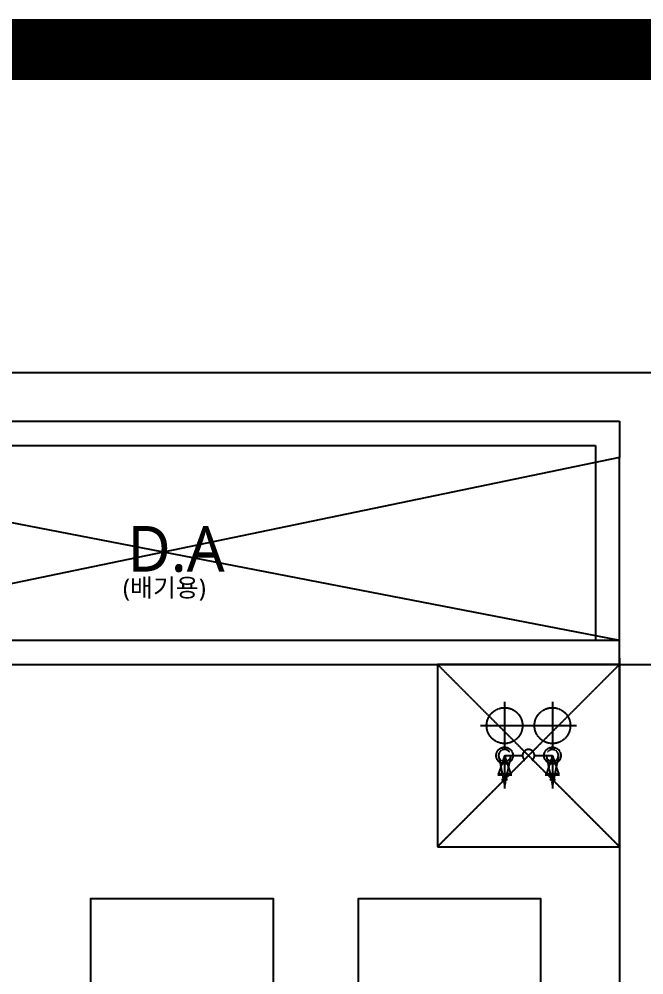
# Model space of a CAD drawing. Header units: millimetres. Extents: x -38475 to 94728, y -31127 to 90245.
# Drawn here: x 47583 to 52724, y 64141 to 72002 of the extents above; entities that cross this region are included whole.
import ezdxf
from ezdxf.enums import TextEntityAlignment as Align

# ---------------------------------------------------------------- set-up
doc = ezdxf.new("R2010")
doc.units = ezdxf.units.MM
doc.linetypes.add('HIDDEN', pattern=[9.525, 6.35, -3.175])
doc.linetypes.add('xr_plan$0$CENTER2', pattern=[1.125, 0.75, -0.125, 0.125, -0.125])
doc.layers.add('e-plan', color=9, linetype='Continuous')
doc.layers.add('구역', color=5, linetype='Continuous')
doc.styles.add('xr_plan$0$USUN', font='malgun_0.ttf')

# ---------------------------------------------------------------- blocks, each defined once
blk = doc.blocks.new('Xref-지하2층')
at = {"layer": 'e-plan', "linetype": 'Continuous'}
for p, q in [((-14450, 81000), (96100, 81000)), ((48800, 80600), (56050, 80600)), ((48800, 78800), (56050, 78800)), ((56050, 78650), (56050, 72275)), ((48800, 78600), (56050, 78600))]:
    blk.add_line(p, q, dxfattribs=at)
at = {"layer": 'e-plan'}
for p, q in [((48800, 80400), (55850, 80400)), ((55850, 80400), (55850, 78800)), ((56050, 80300), (48800, 78800)), ((56050, 78600), (56050, 80300)), ((48800, 80200), (56050, 78800)), ((56050, 78600), (84200, 78600))]:
    blk.add_line(p, q, dxfattribs=at)
at = {"layer": 'e-plan', "linetype": 'xr_plan$0$CENTER2'}
for p, q in [((56050, 78600), (54550, 77100)), ((54550, 78600), (56050, 77100)), ((55103.1, 78292.9), (55103.1, 77899.2)), ((55496.9, 78292.9), (55496.9, 77899.2)), ((54906.3, 78096.1), (55693.7, 78096.1)), ((55103.1, 77850), (55053.9, 77702.4)), ((55054.7, 77841.4), (55103.1, 77603.9)), ((55103.1, 77850), (55250.8, 77850)), ((55103.1, 77850), (55103.1, 77579.3)), ((55103.1, 77850), (55152.4, 77702.4)), ((55151.4, 77840.2), (55103.1, 77603.9)), ((55349.2, 77850), (55496.9, 77850)), ((55496.9, 77850), (55447.6, 77702.4)), ((55448.4, 77841.4), (55496.9, 77603.9)), ((55496.9, 77850), (55546.1, 77702.4)), ((55496.9, 77850), (55496.9, 77579.3)), ((55545.1, 77840.2), (55496.9, 77603.9)), ((55044.1, 77702.4), (55162.2, 77702.4)), ((55044.1, 77692.5), (55162.2, 77692.5)), ((55437.8, 77702.4), (55555.9, 77702.4)), ((55437.8, 77692.5), (55555.9, 77692.5)), ((55078.5, 77653.9), (55127.8, 77653.9)), ((55472.2, 77653.9), (55521.5, 77653.9))]:
    blk.add_line(p, q, dxfattribs=at)
at = {"layer": 'e-plan'}
blk.add_lwpolyline([(56050, 80600), (56050, 80300)], dxfattribs=at)
at = {"layer": 'e-plan', "linetype": 'Continuous'}
blk.add_lwpolyline([(56050, 80600), (56050, 80300)], dxfattribs=at)
at = {"layer": 'e-plan', "linetype": 'xr_plan$0$CENTER2'}
blk.add_lwpolyline([(54550, 77100), (56050, 77100), (56050, 78600), (54550, 78600)], close=True, dxfattribs=at)
at = {"layer": 'e-plan'}
for points in [[(51700, 73475), (51700, 76675), (53200, 76675), (53200, 73475)], [(53900, 73475), (53900, 76675), (55400, 76675), (55400, 73475)]]:
    blk.add_lwpolyline(points, close=True, dxfattribs=at)
at = {"layer": 'e-plan', "linetype": 'xr_plan$0$CENTER2'}
for centre, radius in [((55103.1, 78096.1), 147.6), ((55496.9, 78096.1), 147.6), ((55103.1, 77850), 68.8), ((55496.9, 77850), 68.8)]:
    blk.add_circle(centre, radius, dxfattribs=at)
for centre, start, end in [((55103.1, 77850), 36.8699, 323.1301), ((55300, 77850), 306.8699, 233.1301), ((55496.9, 77850), 216.8699, 143.1301)]:
    blk.add_arc(centre, 49.2, start, end, dxfattribs=at)
at = {"layer": 'e-plan', "style": 'xr_plan$0$USUN'}
blk.add_text('D.A', height=375, dxfattribs=at).set_placement((52400, 79550), align=Align.MIDDLE_CENTER)
at = {"layer": 'e-plan', "ltscale": 3, "style": 'xr_plan$0$USUN'}
blk.add_text('(배기용)', height=150, dxfattribs=at).set_placement((52304.3, 79230.8), align=Align.MIDDLE_CENTER)
blk = doc.blocks.new('A$C61602750')
at = {"layer": 'e-plan'}
blk.add_blockref('Xref-지하2층', (-3525, -11905), dxfattribs=at)

msp = doc.modelspace()

# ---------------------------------------------------------------- linework, layer by layer
at = {"layer": '구역', "color": 7, "linetype": 'HIDDEN', "ltscale": 2, "const_width": 500}
msp.add_lwpolyline([(-21020.1, 71751.8), (-21020.1, 47997.7), (-10974.7, 47997.7), (-10974.7, 45891.1), (54847.7, 45891.1), (54847.7, 71751.8)], close=True, dxfattribs=at)

# ---------------------------------------------------------------- block references
at = {"layer": 'e-plan'}
msp.add_blockref('A$C61602750', (0, 0), dxfattribs=at)

doc.saveas('drawing.dxf')
